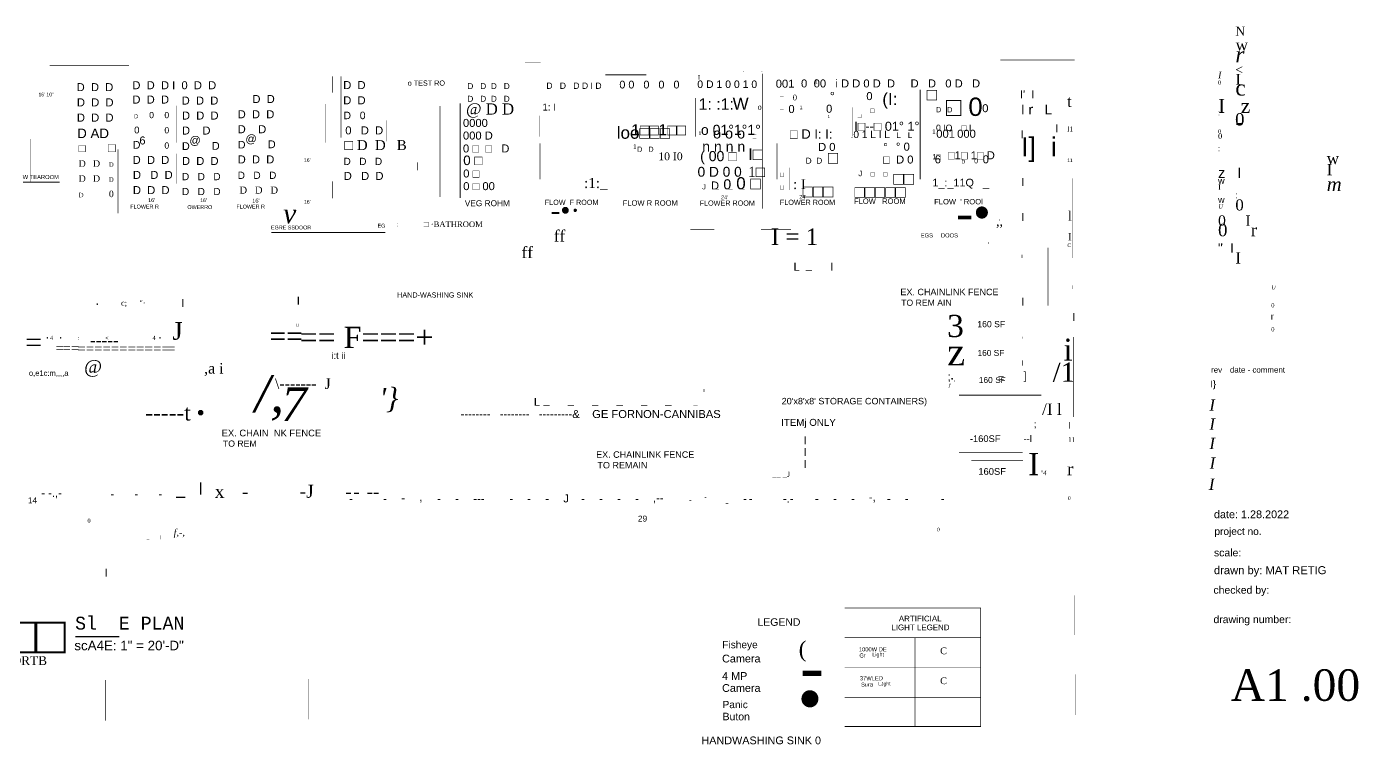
# Model space of a CAD drawing. Header units: millimetres. Extents: x 89 to 868, y 26 to 589.
# Drawn here: x 352 to 868, y 26 to 304 of the extents above; entities that cross this region are included whole.
import ezdxf

# ---------------------------------------------------------------- set-up
doc = ezdxf.new("R2010")
doc.units = ezdxf.units.MM
doc.layers.add('P', color=7, linetype='Continuous')
doc.layers.add('T', color=7, linetype='Continuous')

msp = doc.modelspace()

# ---------------------------------------------------------------- linework, layer by layer
at = {"layer": 'P'}
for points, const_width in [([(544.777, 289.895), (550.792, 289.895)], 0.094), ([(728.98, 290.989), (757.767, 290.989)], 0.282), ([(360.574, 288.819), (391.336, 288.819)], 0.282), ([(470.076, 278.289), (470.076, 284.674)], 0.188), ([(473.463, 260.879), (473.463, 284.674)], 0.188), ([(575.822, 285.238), (591.714, 285.238)], 0.376), ([(636.693, 233.398), (636.693, 285.715)], 0.282), ([(697.83, 244.687), (697.83, 279.506)], 0.376), ([(467.589, 258.992), (467.589, 273.95)], 0.188), ([(519.606, 237.455), (519.606, 274.144)], 0.376), ([(610.87, 261.25), (610.87, 276.313)], 0.188), ([(409.822, 258.992), (409.822, 273.297)], 0.094), ([(511.845, 237.913), (511.845, 273.103)], 0.282), ([(550.474, 261.25), (550.474, 269.346)], 0.188), ([(671.636, 261.444), (671.636, 272.627)], 0.188), ([(491.155, 261.444), (491.155, 267.547)], 0.094), ([(353.148, 243.47), (353.148, 260.315)], 0.188), ([(491.155, 259.468), (491.155, 261.444)], 0.094), ([(550.563, 244.687), (550.563, 258.71)], 0.188), ([(642.373, 244.687), (642.373, 258.71)], 0.188), ([(387.015, 231.616), (387.015, 256.364)], 0.188), ([(409.822, 243.011), (409.822, 254.67)], 0.094), ([(611.011, 244.687), (611.011, 257.387)], 0.094), ([(503.008, 248.179), (503.008, 251.284)], 0.188), ([(647.365, 240.559), (647.365, 249.202)], 0.094), ([(350.238, 243.664), (364.437, 243.664)], 0.376), ([(470.218, 237.367), (470.218, 243.946)], 0.282), ([(756.867, 214.313), (756.867, 245.163)], 0.188), ([(446.476, 224.084), (490.59, 224.084)], 0.376), ([(608.753, 225.213), (618.155, 225.213)], 0.188), ([(636.217, 225.319), (647.788, 225.319)], 0.282), ([(747.36, 195.774), (747.36, 218.264)], 0.282), ([(757.238, 152.682), (757.238, 183.638)], 0.188), ([(712.893, 161.114), (744.873, 161.114)], 0.282), ([(712.893, 138.994), (737.623, 138.994)], 0.282), ([(717.691, 135.89), (737.729, 135.89)], 0.282), ([(757.767, 68.121), (757.767, 83.538)], 0.188), ([(668.584, 78.652), (721.448, 78.652)], 0.188), ([(721.307, 32.561), (721.307, 78.74)], 0.282), ([(370.452, 67.504), (387.491, 67.504)], 0.47), ([(668.584, 67.169), (721.448, 67.169)], 0.188), ([(695.854, 32.561), (695.854, 67.275)], 0.188), ([(668.584, 55.704), (721.448, 55.704)], 0.188), ([(757.943, 37.165), (757.943, 52.881)], 0.188), ([(382.217, 34.996), (382.217, 50.712)], 0.188), ([(460.869, 35.56), (460.869, 51.188)], 0.188), ([(668.584, 44.027), (721.448, 44.027)], 0.188), ([(668.584, 32.738), (721.448, 32.738)], 0.376)]:
    msp.add_lwpolyline(points, dxfattribs=dict(at, const_width=const_width))

# ---------------------------------------------------------------- texts
at = {"layer": 'T', "attachment_point": 7}
for s, insert, char_height in [('{\\fTimes New Roman|b0|i0|c0|p18;N}', (820, 300.4), 3.5), ('{\\fTimes New Roman|b0|i0|c0|p18;w}', (820.1, 294.6), 4.4), ('{\\fTimes New Roman|b0|i1|c0|p18;r}', (820, 290.1), 6), ('{\\fTimes New Roman|b0|i0|c0|p18;I}', (611.7, 283.3), 1.8), ('{\\fTimes New Roman|b0|i0|c0|p18;-}', (629.1, 286.2), 1), ('{\\fTimes New Roman|b0|i0|c0|p18;-}', (636.2, 286.2), 1), ('{\\fTimes New Roman|b0|i1|c0|p18;I}', (813.3, 283.9), 2.6), ('{\\fTimes New Roman|b0|i0|c0|p18;I}', (820, 281.4), 4.2), ('{\\fTimes New Roman|b0|i0|c0|p18;<}', (820, 285.5), 3.4), ('{\\fArial|b0|i0|c0|p18;D  D  D}', (371, 278.9), 3.1), ('{\\fArial|b0|i0|c0|p18;D  D  D I  0  D  D}', (392.6, 279.6), 3.1), ('{\\fArial|b0|i0|c0|p18;D  D}', (474.3, 279.7), 3.1), ('{\\fArial|b0|i0|c0|p18;o TEST RO}', (499.3, 281), 2), ('{\\fArial|b0|i0|c0|p18;D   D  D   D}', (522.4, 279.7), 2.3), ('{\\fArial|b0|i0|c0|p18;D   D   D D I D}', (553, 279.8), 2.4), ('{\\fArial|b0|i0|c0|p18;0 0   0   0   0}', (581.3, 279.9), 3), ('{\\fArial|b0|i0|c0|p18;0 D 1 0 0 1 0}', (611.5, 280.1), 2.9), ('{\\fArial|b0|i0|c0|p18;001}', (641.9, 280.2), 3.1), ('{\\fArial|b0|i0|c0|p18;0}', (651.7, 280.3), 3.1), ('{\\fArial|b0|i0|c0|p18;00   i D D 0 D  D     D   D   0 D   D}', (656.6, 280.3), 3.1), ('{\\fTimes New Roman|b0|i0|c0|p18;1}', (656.8, 281.8), 1.8), ('{\\fArial|b0|i0|c0|p18;□}', (700.4, 275.3), 4.7), ("{\\fArial|b0|i0|c0|p18;I'  I}", (736.5, 276.1), 3.1), ('{\\fTimes New Roman|b0|i0|c0|p18;0}', (813.3, 281.4), 1.6), ('{\\fTimes New Roman|b0|i0|c0|p18;c}', (820, 277.1), 6), ("{\\fArial|b0|i0|c0|p18;16' 10''}", (356.2, 276.9), 1.4), ('{\\fArial|b0|i0|c0|p18;D  D  D}', (371.1, 273), 3.1), ('{\\fArial|b0|i0|c0|p18;D  D  D}', (392.6, 274.1), 3.1), ('{\\fArial|b0|i0|c0|p18;D  D  D}', (411.7, 273.7), 3.1), ('{\\fArial|b0|i0|c0|p18;D  D}', (439.1, 274.3), 3.1), ('{\\fArial|b0|i0|c0|p18;D  D}', (474.3, 273.8), 3.1), ('{\\fTimes New Roman|b0|i0|c0|p18;@ D D}', (521.9, 268.6), 4.3), ('{\\fArial|b0|i0|c0|p18;D   D  D   D}', (522.4, 274.8), 2.3), ('{\\fArial|b0|i0|c0|p18;1: I}', (551.5, 271.4), 2.7), ('{\\fArial|b0|i0|c0|p18;1: :1:}', (612, 271.7), 4.4), ('{\\fArial|b0|i0|c0|p18;W}', (625.2, 271.7), 4.7), ('{\\fArial|b0|i0|c0|p18;□}', (643.5, 275.3), 1.8), ('{\\fArial|b0|i0|c0|p18;0}', (646.8, 270.4), 3.1), ('{\\fTimes New Roman|b0|i0|c0|p18;0}', (648.5, 275.3), 2.2), ('{\\fArial|b0|i0|c0|p18;0}', (661.4, 270.5), 3.1), ('{\\fArial|b0|i0|c0|p18;°}', (662.9, 275.3), 3.3), ('{\\fArial|b0|i0|c0|p18;0}', (677, 275.4), 3.1), ('{\\fArial|b0|i0|c0|p18;(I:}', (683.2, 272.1), 4.7), ('{\\fArial|b0|i0|c0|p18;□ 0}', (707.8, 269.2), 7.1), ('{\\fArial|b0|i0|c0|p18;0}', (721.9, 270.7), 3.1), ('{\\fArial|b0|i0|c0|p18;I r   L}', (736.9, 269.9), 3.8), ('{\\fTimes New Roman|b0|i0|c0|p18;t}', (754.8, 272.7), 4.3), ('{\\fTimes New Roman|b0|i0|c0|p18;I   z}', (813.3, 270.5), 5.4), ('{\\fArial|b0|i0|c0|p18;D  D  D}', (371.1, 267.1), 3.1), ('{\\fArial|b0|i0|c0|p18;D}', (393.3, 268.4), 1.5), ('{\\fArial|b0|i0|c0|p18;0}', (399.1, 268.4), 2.4), ('{\\fArial|b0|i0|c0|p18;0}', (405, 268.4), 2.4), ('{\\fArial|b0|i0|c0|p18;D  D  D}', (411.8, 267.9), 3.1), ('{\\fArial|b0|i0|c0|p18;D  D  D}', (433.4, 268.4), 3.1), ('{\\fArial|b0|i0|c0|p18;D   0}', (474.4, 268), 2.9), ('{\\fArial|b0|i0|c0|p18;o}', (634.9, 271.7), 2), ('{\\fArial|b0|i0|c0|p18;□}', (643.5, 270.4), 1.8), ('{\\fArial|b0|i0|c0|p18;1}', (651.2, 271.9), 1.4), ('{\\fArial|b0|i0|c0|p18;1}', (662, 268.5), 1.1), ('{\\fArial|b0|i0|c0|p18;□}', (673.6, 268.5), 1.7), ('{\\fArial|b0|i0|c0|p18;□}', (678.6, 270.5), 1.8), ('{\\fArial|b0|i0|c0|p18;D   D}', (704, 270.7), 2), ('{\\fArial|b0|i0|c0|p18;:}', (813.3, 269.5), 2.1), ('{\\fTimes New Roman|b0|i0|c0|p18;0}', (819.9, 265.5), 4.8), ('{\\fArial|b0|i0|c0|p18;D AD}', (371.2, 260.7), 3.7), ('{\\fArial|b0|i0|c0|p18;0}', (393.3, 262.5), 2.6), ('{\\fArial|b0|i0|c0|p18;0}', (405, 262.5), 2.4), ('{\\fArial|b0|i0|c0|p18;D    D}', (411.8, 262.1), 3.1), ('{\\fArial|b0|i0|c0|p18;D    D}', (433.4, 262.6), 3.1), ('{\\fArial|b0|i0|c0|p18;0   D  D}', (475.1, 262.1), 3.1), ('{\\fArial|b0|i0|c0|p18;0000}', (520.7, 265), 3.1), ('{\\fArial|b0|i0|c0|p18;000 D}', (520.7, 260.1), 3.1), ('{\\fArial|b0|i0|c0|p18;loo□□□}', (580.3, 260.4), 4.7), ('{\\fArial|b0|i0|c0|p18;1□□1□□}', (585.9, 261.8), 4.3), ('{\\fArial|b0|i0|c0|p18;1}', (612, 262), 1.3), ('{\\fArial|b0|i0|c0|p18;o 01°1°1°}', (612.9, 261.9), 3.9), ('{\\fArial|b0|i0|c0|p18;o o o}', (617.6, 260.5), 4), ('{\\fArial|b0|i0|c0|p18;□ D I: I:}', (647.4, 260.5), 3.6), ('{\\fArial|b0|i0|c0|p18;.0 1 L I L}', (670.9, 260.7), 2.8), ('{\\fArial|b0|i0|c0|p18;I□--□ 01° 1°}', (672.3, 263.5), 3.5), ('{\\fTimes New Roman|b0|i0|c0|p18;1}', (702.5, 262.3), 1.8), ('{\\fArial|b0|i0|c0|p18;0 IO}', (704, 263.5), 2.4), ('{\\fArial|b0|i0|c0|p18;001}', (704.1, 260.8), 3.1), ('{\\fArial|b0|i0|c0|p18;000}', (712.2, 260.8), 3.1), ('{\\fArial|b0|i0|c0|p18;□ I}', (713.8, 263.5), 2.4), ('{\\fArial|b0|i0|c0|p18;I}', (736.8, 260.6), 3.1), ('{\\fArial|b0|i0|c0|p18;I}', (750.2, 262.9), 3.1), ('{\\fTimes New Roman|b0|i0|c0|p18;l1}', (754.8, 263.2), 2), ('{\\fTimes New Roman|b0|i0|c0|p18;0}', (813.3, 262.5), 1.6), ('{\\fTimes New Roman|b0|i0|c0|p18;-}', (820, 264), 6), ('{\\fTimes New Roman|b0|i0|c0|p18;□}', (383.1, 255.3), 3.3), ('{\\fArial|b0|i0|c0|p18;D}', (392.7, 256.6), 3), ('{\\fArial|b0|i0|c0|p18;6}', (395.3, 258.2), 3.1), ('{\\fArial|b0|i0|c0|p18;0}', (405, 256.6), 2.4), ('{\\fArial|b0|i0|c0|p18;D}', (411.8, 256.1), 3), ('{\\fArial|b0|i0|c0|p18;@}', (414.7, 257.7), 3.1), ('{\\fArial|b0|i0|c0|p18;D}', (423.4, 256.2), 3), ('{\\fArial|b0|i0|c0|p18;D}', (433.5, 256.7), 2.9), ('{\\fArial|b0|i0|c0|p18;@}', (436.4, 258.3), 3.1), ('{\\fArial|b0|i0|c0|p18;D}', (445.1, 256.8), 3), ('{\\fTimes New Roman|b0|i0|c0|p18;□ D  D   B}', (474.7, 256.1), 3.8), ('{\\fArial|b0|i0|c0|p18;0 □  □   D}', (520.7, 255.1), 3.1), ('{\\fTimes New Roman|b0|i0|c0|p18;1}', (586.6, 256.5), 1.8), ('{\\fArial|b0|i0|c0|p18;n n n n}', (613.4, 255.5), 3.9), ('{\\fArial|b0|i0|c0|p18;□}', (632.9, 260.5), 1.8), ('{\\fArial|b0|i0|c0|p18;D 0}', (658.3, 255.7), 3.1), ('{\\fArial|b0|i0|c0|p18;°}', (683.6, 255.7), 3.1), ('{\\fArial|b0|i0|c0|p18;° 0}', (688.5, 255.8), 3.1), ('{\\fArial|b0|i0|c0|p18;L   L}', (688.6, 260.7), 2.3), ('{\\fArial|b0|i0|c0|p18;I]  i}', (737, 251.4), 7.4), ('{\\fTimes New Roman|b0|i0|c0|p18;0}', (813.3, 260.4), 2.1), ('{\\fTimes New Roman|b0|i0|c0|p18;□}', (371.8, 255.3), 2.9), ('{\\fArial|b0|i0|c0|p18;D  D  D}', (392.7, 250.7), 3.1), ('{\\fArial|b0|i0|c0|p18;D  D  D}', (411.8, 250.3), 3.1), ('{\\fArial|b0|i0|c0|p18;D  D  D}', (433.4, 250.9), 3.1), ("{\\fArial|b0|i0|c0|p18;16'}", (459.1, 251.5), 1.4), ('{\\fArial|b0|i0|c0|p18;D   D   D}', (474.4, 250.3), 2.8), ('{\\fArial|b0|i0|c0|p18;0 □}', (520.8, 250.2), 3.7), ('{\\fArial|b0|i0|c0|p18;D   D}', (588.2, 255.4), 2), ('{\\fTimes New Roman|b0|i0|c0|p18;10 I0}', (596.4, 252.1), 3), ('{\\fArial|b0|i0|c0|p18;( 00 □}', (612.6, 250.6), 3.9), ('{\\fArial|b0|i0|c0|p18;I□}', (631.2, 252.2), 4.6), ('{\\fArial|b0|i0|c0|p18;D  D}', (653.5, 250.8), 2.3), ('{\\fArial|b0|i0|c0|p18;□}', (662.1, 250.8), 4.7), ('{\\fArial|b0|i0|c0|p18;□  D 0}', (683.5, 250.8), 3.1), ('{\\fArial|b0|i0|c0|p18;1□}', (702.6, 252.5), 2), ('{\\fArial|b0|i0|c0|p18;6}', (703.5, 250.9), 3.1), ('{\\fArial|b0|i0|c0|p18;□1□ 1□ D}', (708.6, 252.5), 3.1), ('{\\fArial|b0|i0|c0|p18;0}', (722.1, 250.9), 3.1), ('{\\fArial|b0|i0|c0|p18;:}', (813.3, 255.6), 2.1), ('{\\fTimes New Roman|b0|i0|c0|p18;w}', (855.4, 250.6), 4.4), ('{\\fTimes New Roman|b0|i0|c0|p18;D   D}', (371.8, 249.6), 2.5), ('{\\fTimes New Roman|b0|i0|c0|p18;D}', (383.5, 249.6), 1.7), ('{\\fArial|b0|i0|c0|p18;D   D  D}', (392.8, 244.9), 3.1), ('{\\fArial|b0|i0|c0|p18;D   D   D}', (433.4, 244.9), 2.8), ('{\\fArial|b0|i0|c0|p18;0 □}', (520.8, 245.4), 3.1), ('{\\fArial|b0|i0|c0|p18;0 D 0 0}', (611.6, 245.7), 3.8), ('{\\fTimes New Roman|b0|i0|c0|p18;1□}', (631.2, 245.7), 3.9), ('{\\fArial|b0|i0|c0|p18;J}', (673.9, 245.9), 2.2), ('{\\fArial|b0|i0|c0|p18;D}', (713.9, 250.9), 1.4), ('{\\fArial|b0|i0|c0|p18;0}', (718.8, 250.9), 1.9), ('{\\fArial|b0|i0|c0|p18;11}', (754.9, 251.5), 1.3), ('{\\fArial|b0|i0|c0|p18;z   I}', (813.3, 245.3), 4), ('{\\fTimes New Roman|b0|i0|c0|p18;I}', (855.4, 246.3), 4.4), ('{\\fArial|b0|i0|c0|p18;W TEAROOM}', (350.1, 244.8), 1.6), ('{\\fTimes New Roman|b0|i0|c0|p18;D   D}', (371.8, 243.8), 2.5), ('{\\fTimes New Roman|b0|i0|c0|p18;D}', (383.5, 243.8), 1.7), ('{\\fArial|b0|i0|c0|p18;D   D   D}', (411.8, 244.4), 2.8), ('{\\fArial|b0|i0|c0|p18;D   D  D}', (474.5, 244.5), 3.1), ('{\\fArial|b0|i0|c0|p18;0 □ 00}', (520.8, 240.5), 3.1), ('{\\fTimes New Roman|b0|i0|c0|p18;:1:_}', (567.6, 240.6), 3.9), ('{\\fArial|b0|i0|c0|p18;J}', (613.4, 240.8), 2), ('{\\fArial|b0|i0|c0|p18;D}', (616.8, 240.8), 3.1), ('{\\fArial|b0|i0|c0|p18;0}', (621.6, 240.8), 3.9), ('{\\fArial|b0|i0|c0|p18;0 □}', (626.6, 240.8), 4.7), ('{\\fArial|b0|i0|c0|p18;□}', (643.6, 245.8), 1.8), ('{\\fTimes New Roman|b0|i0|c0|p18;: I}', (648.6, 240.9), 3.8), ('{\\fArial|b0|i0|c0|p18;□}', (678.7, 245.9), 1.8), ('{\\fArial|b0|i0|c0|p18;□}', (683.6, 245.9), 1.8), ('{\\fArial|b0|i0|c0|p18;□□}', (687.5, 242.7), 4.7), ('{\\fArial|b0|i0|c0|p18;1_:_11Q}', (702.6, 241.1), 3), ('{\\fArial|b0|i0|c0|p18;I}', (737, 242.2), 3.1), ('{\\fArial|b0|i0|c0|p18;w}', (813.3, 242.9), 2.5), ('{\\fTimes New Roman|b0|i0|c0|p18;I}', (813.3, 240.7), 2.1), ('{\\fTimes New Roman|b0|i1|c0|p18;m}', (855.4, 240.2), 5.3), ('{\\fTimes New Roman|b0|i0|c0|p18;D}', (371.8, 237.8), 1.7), ('{\\fTimes New Roman|b0|i0|c0|p18;0}', (383.5, 237.8), 2.5), ('{\\fArial|b0|i0|c0|p18;D  D  D}', (392.8, 239), 3.1), ("{\\fArial|b0|i0|c0|p18;16'}", (398.7, 235.9), 1.5), ('{\\fArial|b0|i0|c0|p18;D   D   D}', (411.8, 238.6), 2.8), ('{\\fTimes New Roman|b0|i0|c0|p18;D   D   D}', (434.1, 239.2), 2.7), ('{\\fArial|b0|i0|c0|p18;_}', (617.9, 240.8), 2.6), ("{\\fArial|b0|i0|c0|p18;24'}", (620.7, 237), 1.5), ('{\\fArial|b0|i0|c0|p18;_}', (623.2, 240.8), 2.5), ('{\\fArial|b0|i0|c0|p18;_}', (627.8, 240.8), 2.6), ('{\\fArial|b0|i0|c0|p18;□}', (643.6, 240.9), 1.8), ("{\\fArial|b0|i0|c0|p18;24'}", (651, 237.2), 1.5), ('{\\fArial|b0|i0|c0|p18;□□□}', (652.3, 237.8), 4.7), ('{\\fArial|b0|i0|c0|p18;□□□□□}', (672.4, 237.6), 4.7), ('{\\fArial|b0|i0|c0|p18;_}', (722.2, 241.1), 3.1), ('{\\fArial|b0|i0|c0|p18;w}', (813.3, 235.6), 2.5), ('{\\fArial|b0|i0|c0|p18;:}', (820, 237.4), 2.5), ('{\\fArial|b0|i0|c0|p18;FLOWER R}', (391.8, 233.4), 1.5), ('{\\fArial|b0|i0|c0|p18;OWERRO}', (413.9, 233.2), 1.5), ("{\\fArial|b0|i0|c0|p18;16'}", (418.9, 235.9), 1.4), ('{\\fArial|b0|i0|c0|p18;FLOWER R}', (432.9, 233.4), 1.5), ("{\\fTimes New Roman|b0|i0|c0|p18;16'}", (439, 235.6), 1.6), ('{\\fTimes New Roman|b0|i1|c0|p18;v}', (451, 227.6), 7.6), ("{\\fArial|b0|i0|c0|p18;16'}", (459.1, 235.3), 1.4), ('{\\fArial|b0|i0|c0|p18;VEG ROHM}', (521.4, 234.3), 2.3), ('{\\fArial|b0|i0|c0|p18;FLOW  F ROOM}', (552.4, 234.8), 2), ('{\\fTimes New Roman|b0|i0|c0|p18;-•·}', (554.7, 229), 7.4), ('{\\fArial|b0|i0|c0|p18;FLOW R ROOM}', (582.6, 234.5), 2.1), ('{\\fArial|b0|i0|c0|p18;FLOWER ROOM}', (612.4, 234.5), 2), ('{\\fArial|b0|i0|c0|p18;FLOWER ROOM}', (643.5, 234.8), 2), ('{\\fArial|b0|i0|c0|p18;FLOW   ROOM}', (672.2, 235.2), 2.1), ("{\\fArial|b0|i0|c0|p18;FLOW  ' ROOl}", (703.3, 235), 2.1), ('{\\fTimes New Roman|b0|i0|c0|p18;-•}', (711.8, 225.3), 13), ('{\\fTimes New Roman|b0|i0|c0|p18;l}', (755.1, 228.7), 3.7), ('{\\fTimes New Roman|b0|i1|c0|p18;U}', (813.4, 233.4), 1.6), ('{\\fTimes New Roman|b0|i0|c0|p18;0}', (820, 232.6), 4.3), ('{\\fArial|b0|i0|c0|p18;EG}', (487.6, 226), 1.5), ('{\\fArial|b0|i0|c0|p18;;}', (494.9, 226.3), 1.6), ('{\\fTimes New Roman|b0|i0|c0|p18;□ ·BATHROOM}', (505.4, 226.2), 2.2), ('{\\fTimes New Roman|b0|i0|c0|p18;,,}', (727.3, 225.9), 3.5), ('{\\fTimes New Roman|b0|i0|c0|p18;I}', (728.4, 228.6), 0.8), ('{\\fArial|b0|i0|c0|p18;I}', (737, 228.6), 3.1), ('{\\fTimes New Roman|b0|i0|c0|p18;0     I}', (813.3, 226.7), 4), ('{\\fTimes New Roman|b0|i0|c0|p18;0     r}', (813.3, 222.6), 4.8), ('{\\fArial|b0|i0|c0|p18;EGRE SSDOOR}', (446.3, 225.3), 1.5), ('{\\fTimes New Roman|b0|i0|c0|p18;ff}', (555.9, 220.6), 4.4), ('{\\fTimes New Roman|b0|i0|c0|p18;I = 1}', (640, 219.3), 6.4), ('{\\fArial|b0|i0|c0|p18;EGS     DOOS}', (698.1, 222.2), 1.6), ('{\\fTimes New Roman|b0|i0|c0|p18;I}', (755.1, 221.1), 2.9), ('{\\fTimes New Roman|b0|i0|c0|p18;ff}', (543.4, 214.2), 4.4), ("{\\fArial|b0|i0|c0|p18;'}", (724.2, 218.7), 1.6), ('{\\fTimes New Roman|b0|i0|c0|p18;C}', (754.9, 218.5), 1.4), ('{\\fArial|b0|i0|c0|p18;"  I}', (813.3, 216.3), 3.7), ('{\\fArial|b0|i0|c0|p18;L}', (648.8, 209.3), 3.1), ('{\\fArial|b0|i0|c0|p18;I}', (663, 209.3), 3.1), ('{\\fTimes New Roman|b0|i0|c0|p18;I}', (737, 214.4), 1.2), ('{\\fTimes New Roman|b0|i0|c0|p18;I}', (820, 212.1), 4.4), ('{\\fArial|b0|i0|c0|p18;_}', (653.5, 209.3), 3.1), ('{\\fArial|b0|i0|c0|p18;EX. CHAINLINK FENCE}', (690.2, 199.8), 2.5), ('{\\fArial|b0|i0|c0|p18;I}', (756.6, 202.2), 1.4), ('{\\fTimes New Roman|b0|i1|c0|p18;U}', (833.9, 202.1), 1.6), ('{\\fArial|b0|i0|c0|p18;•}', (378.6, 195.6), 1.6), ('{\\fTimes New Roman|b0|i0|c0|p18;c;      "·}', (388.2, 195.3), 2.1), ('{\\fArial|b0|i0|c0|p18;I}', (411.6, 195.3), 3.1), ('{\\fArial|b0|i0|c0|p18;I}', (456.3, 196.2), 3.1), ('{\\fArial|b0|i0|c0|p18;HAND-WASHING SINK}', (495.2, 198.9), 2), ('{\\fArial|b0|i0|c0|p18;TO REM AIN}', (690.5, 195.7), 2.4), ('{\\fArial|b0|i0|c0|p18;I}', (737, 195.8), 3.1), ('{\\fArial|b0|i0|c0|p18;0}', (833.9, 195.1), 1.6), ('{\\fTimes New Roman|b0|i0|c0|p18;3}', (708.3, 183.5), 8.6), ('{\\fArial|b0|i0|c0|p18;I}', (756.8, 189.9), 3.1), ('{\\fArial|b0|i0|c0|p18;r}', (833.7, 190.3), 2.6), ('{\\fTimes New Roman|b0|i0|c0|p18;J}', (408.1, 182.5), 6.8), ('{\\fTimes New Roman|b0|i0|c0|p18;II}', (456.1, 187.8), 1), ('{\\fTimes New Roman|b0|i0|c0|p18;== F===+}', (457.4, 179.4), 8.2), ('{\\fArial|b0|i0|c0|p18;160 SF}', (720, 187.4), 2.4), ('{\\fArial|b0|i0|c0|p18;0}', (833.9, 185.8), 1.6), ('{\\fTimes New Roman|b0|i0|c0|p18;=}', (351.1, 177.7), 7.6), ('{\\fTimes New Roman|b0|i0|c0|p18;• 4}', (359.2, 182.5), 1.6), ('{\\fTimes New Roman|b0|i0|c0|p18;•}', (364.4, 182.5), 1.6), ('{\\fTimes New Roman|b0|i1|c0|p18;:}', (371.3, 182.5), 1.6), ('{\\fTimes New Roman|b0|i0|c0|p18;-----}', (376.2, 180.2), 4.4), ('{\\fArial|b0|i0|c0|p18;<}', (382.1, 182.5), 1.6), ('{\\fTimes New Roman|b0|i0|c0|p18;4  •}', (400.4, 182.5), 1.6), ('{\\fTimes New Roman|b0|i0|c0|p18;==}', (445.7, 180.1), 7.6), ('{\\fTimes New Roman|b0|i0|c0|p18;I}', (737.3, 183), 0.8), ('{\\fTimes New Roman|b0|i0|c0|p18;i}', (753.4, 174.5), 8.5), ('{\\fTimes New Roman|b0|i0|c0|p18;=}', (362.8, 177.5), 3.7), ('{\\fTimes New Roman|b0|i0|c0|p18;==}', (365.5, 177.5), 3.8), ('{\\fTimes New Roman|b0|i0|c0|p18;=========}', (371.3, 177.3), 3.8), ('{\\fTimes New Roman|b0|i0|c0|p18;===}', (397.4, 177.3), 3.8), ('{\\fTimes New Roman|b0|i0|c0|p18;=}', (406, 177.3), 3.8), ('{\\fArial|b0|i0|c0|p18;i:t ii}', (469.7, 175.1), 2.6), ('{\\fTimes New Roman|b0|i0|c0|p18;z}', (708.3, 172.6), 10.4), ('{\\fArial|b0|i0|c0|p18;160 SF}', (720.1, 176.3), 2.3), ('{\\fArial|b0|i0|c0|p18;o,e1c:m,,,,a}', (352.5, 168.2), 2.1), ('{\\fTimes New Roman|b0|i0|c0|p18;@}', (373.9, 168.2), 5), ('{\\fTimes New Roman|b0|i0|c0|p18;,a i}', (420.4, 168.5), 4.1), ('{\\fArial|b0|i0|c0|p18;I}', (737, 172.5), 2.1), ('{\\fArial|b0|i0|c0|p18;]}', (737.9, 166.2), 3.1), ('{\\fTimes New Roman|b0|i0|c0|p18;/1}', (749.2, 166.2), 7.4), ('{\\fArial|b0|i0|c0|p18;rev}', (810.6, 169.8), 2.2), ('{\\fArial|b0|i0|c0|p18;date - comment}', (817.9, 169.8), 2.2), ('{\\fTimes New Roman|b0|i1|c0|p18;/,}', (440, 151.2), 14.3), ('{\\fTimes New Roman|b0|i0|c0|p18;\\-------  J}', (447.8, 163.5), 4.1), ('{\\fArial|b0|i0|c0|p18;;}', (708.5, 166.2), 3.1), ("{\\fArial|b0|i0|c0|p18;/'}", (708.9, 163.9), 1.6), ('{\\fTimes New Roman|b0|i0|c0|p18;•.}', (709.7, 166.4), 2), ('{\\fArial|b0|i0|c0|p18;160}', (720.6, 165.8), 2.3), ('{\\fArial|b0|i0|c0|p18;SF}', (727, 165.8), 2.2), ('{\\fArial|b0|i0|c0|p18;=}', (727.9, 166.2), 3.1), ('{\\fArial|b0|i0|c0|p18;I\\}', (810.3, 163.4), 2.6), ('{\\fTimes New Roman|b0|i1|c0|p18;7}', (450.3, 151.1), 13.1), ("{\\fTimes New Roman|b0|i1|c0|p18;'\\}", (488.4, 154.5), 7.8), ('{\\fArial|b0|i0|c0|p18;L}', (548.2, 157), 3), ('{\\fTimes New Roman|b0|i0|c0|p18;I}', (613.8, 162.3), 1.2), ("{\\fArial|b0|i0|c0|p18;20'x8'x8' STORAGE CONTAINERS)}", (644.2, 156.8), 2.5), ('{\\fTimes New Roman|b0|i0|c0|p18;-----t •}', (397.6, 151.2), 6), ('{\\fArial|b0|i0|c0|p18;--------   --------   ---------&    GE FORNON-CANNIBAS}', (519.8, 152.2), 3.1), ('{\\fArial|b0|i0|c0|p18;_}', (551.9, 157), 3.1), ('{\\fArial|b0|i0|c0|p18;_}', (561.3, 157), 3.1), ('{\\fArial|b0|i0|c0|p18;_}', (570.7, 157), 3.1), ('{\\fArial|b0|i0|c0|p18;_}', (580.2, 157), 3.1), ('{\\fArial|b0|i0|c0|p18;_}', (589.7, 157), 3.1), ('{\\fArial|b0|i0|c0|p18;_}', (599.1, 157), 3.1), ('{\\fTimes New Roman|b0|i0|c0|p18;_}', (610, 157), 2.1), ('{\\fTimes New Roman|b0|i0|c0|p18;/I l}', (745.1, 153.4), 4.4), ('{\\fTimes New Roman|b0|i1|c0|p18;I}', (809.9, 155.1), 4.4), ('{\\fArial|b0|i0|c0|p18;ITEMj ONLY}', (644, 148.4), 2.7), ('{\\fArial|b0|i0|c0|p18;;}', (741.9, 148.1), 2.6), ('{\\fArial|b0|i0|c0|p18;I}', (755.3, 148.1), 2.6), ('{\\fTimes New Roman|b0|i1|c0|p18;I}', (809.9, 147.7), 4.4), ('{\\fArial|b0|i0|c0|p18;EX. CHAIN  NK FENCE}', (427.2, 145.1), 2.6), ('{\\fArial|b0|i0|c0|p18;I}', (652.7, 142.1), 3.1), ('{\\fArial|b0|i0|c0|p18;-160SF}', (717.1, 142.9), 2.6), ('{\\fArial|b0|i0|c0|p18;--l}', (737.9, 142.9), 2.6), ('{\\fTimes New Roman|b0|i0|c0|p18;11}', (755.1, 142.9), 1.9), ('{\\fTimes New Roman|b0|i1|c0|p18;I}', (809.9, 140.2), 4.4), ('{\\fArial|b0|i0|c0|p18;TO REM}', (427.7, 141.1), 2.4), ('{\\fArial|b0|i0|c0|p18;EX. CHAINLINK FENCE}', (572.3, 136.8), 2.5), ('{\\fArial|b0|i0|c0|p18;I}', (652.7, 137.5), 3.1), ('{\\fArial|b0|i0|c0|p18;TO REMAIN}', (572.8, 132.7), 2.5), ('{\\fArial|b0|i0|c0|p18;I}', (652.7, 132.9), 3.1), ('{\\fTimes New Roman|b0|i0|c0|p18;I}', (739.7, 130.1), 8.6), ('{\\fTimes New Roman|b0|i1|c0|p18;I}', (810, 132.6), 4.4), ('{\\fTimes New Roman|b0|i0|c0|p18;__ _J}', (640.6, 129), 2.1), ('{\\fArial|b0|i0|c0|p18;160SF}', (720.4, 130.2), 2.6), ('{\\fTimes New Roman|b0|i1|c0|p18;"4}', (744.3, 130.1), 1.8), ('{\\fTimes New Roman|b0|i0|c0|p18;r}', (754.8, 130.1), 4.8), ('{\\fArial|b0|i0|c0|p18;_   l}', (409.6, 121.3), 4.5), ('{\\fTimes New Roman|b0|i0|c0|p18;x}', (424.5, 121.3), 5), ('{\\fTimes New Roman|b0|i0|c0|p18;-J}', (457.4, 121.3), 5), ('{\\fTimes New Roman|b0|i1|c0|p18;I}', (809.7, 124.4), 4.4), ('{\\fArial|b0|i0|c0|p18;14}', (352.1, 119.2), 2.3), ('{\\fArial|b0|i0|c0|p18;- -.,-}', (357.3, 121.1), 3.1), ('{\\fArial|b0|i0|c0|p18;-}', (384.1, 121.3), 3.1), ('{\\fArial|b0|i0|c0|p18;-}', (393.4, 121.3), 3.1), ('{\\fArial|b0|i0|c0|p18;-}', (402.7, 121.3), 3.1), ('{\\fTimes New Roman|b0|i0|c0|p18;-}', (435, 121.3), 5), ('{\\fTimes New Roman|b0|i0|c0|p18;-}', (475.1, 121.3), 5), ('{\\fArial|b0|i0|c0|p18;-}', (476.6, 119.5), 3.1), ('{\\fTimes New Roman|b0|i0|c0|p18;-}', (478.2, 121.3), 5), ('{\\fTimes New Roman|b0|i0|c0|p18;--}', (483.3, 121.3), 5), ('{\\fArial|b0|i0|c0|p18;-}', (489.8, 119.5), 3.1), ('{\\fArial|b0|i0|c0|p18;-}', (496.8, 119.7), 3.1), ('{\\fArial|b0|i0|c0|p18;,}', (503.8, 119.5), 3.1), ('{\\fArial|b0|i0|c0|p18;-}', (510.7, 119.5), 3.1), ('{\\fArial|b0|i0|c0|p18;-}', (517.7, 119.5), 3.1), ('{\\fArial|b0|i0|c0|p18;---}', (524.7, 119.5), 3.1), ('{\\fArial|b0|i0|c0|p18;-}', (538.7, 119.5), 3.1), ('{\\fArial|b0|i0|c0|p18;-}', (545.6, 119.5), 3.1), ('{\\fArial|b0|i0|c0|p18;-}', (552.6, 119.5), 3.1), ('{\\fArial|b0|i0|c0|p18;J}', (559.6, 119.5), 3.1), ('{\\fArial|b0|i0|c0|p18;-}', (566.5, 119.5), 3.1), ('{\\fArial|b0|i0|c0|p18;-}', (573.5, 119.5), 3.1), ('{\\fArial|b0|i0|c0|p18;-}', (580.4, 119.5), 3.1), ('{\\fArial|b0|i0|c0|p18;-}', (587.4, 119.5), 3.1), ('{\\fArial|b0|i0|c0|p18;,--}', (594.3, 119.2), 3.1), ('{\\fArial|b0|i0|c0|p18;-}', (608.3, 119.5), 2.1), ('{\\fArial|b0|i0|c0|p18;-}', (614.2, 120.7), 2.1), ('{\\fArial|b0|i0|c0|p18;-}', (622.3, 118), 3.1), ('{\\fArial|b0|i0|c0|p18;-}', (629.3, 119.5), 3.1), ('{\\fArial|b0|i0|c0|p18;-}', (631.5, 119.5), 3.1), ('{\\fArial|b0|i0|c0|p18;-.-}', (644.7, 119.5), 3.1), ('{\\fArial|b0|i0|c0|p18;-}', (657.1, 119.5), 3.1), ('{\\fArial|b0|i0|c0|p18;-}', (664.1, 119.5), 3.1), ('{\\fArial|b0|i0|c0|p18;-}', (671.1, 119.5), 3.1), ('{\\fArial|b0|i0|c0|p18;-,}', (678, 119.5), 3.1), ('{\\fArial|b0|i0|c0|p18;-}', (685, 119.5), 3.1), ('{\\fArial|b0|i0|c0|p18;-}', (691.9, 119.5), 3.1), ('{\\fArial|b0|i0|c0|p18;-}', (705.9, 119.5), 3.1), ('{\\fTimes New Roman|b0|i0|c0|p18;0}', (755.1, 120.5), 1.4), ('{\\fArial|b0|i0|c0|p18;29}', (588.5, 112.1), 2.3), ('{\\fArial|b0|i0|c0|p18;date: 1.28.2022}', (811.7, 113.4), 3), ('{\\fTimes New Roman|b0|i0|c0|p18;0}', (375.2, 111.6), 1.6), ('{\\fTimes New Roman|b0|i1|c0|p18;f,-,}', (408.6, 105.8), 2.6), ('{\\fTimes New Roman|b0|i0|c0|p18;0}', (704.4, 108.3), 1.4), ('{\\fArial|b0|i0|c0|p18;project no.}', (811.9, 106.1), 2.8), ('{\\fTimes New Roman|b0|i0|c0|p18;_}', (398.2, 105), 1.2), ('{\\fTimes New Roman|b0|i0|c0|p18;)}', (403.2, 105.2), 1.2), ('{\\fArial|b0|i0|c0|p18;scale:}', (811.7, 98.6), 2.9), ('{\\fArial|b0|i0|c0|p18;I}', (381.8, 90.8), 3.1), ('{\\fArial|b0|i0|c0|p18;drawn by: MAT RETIG}', (811.7, 90.8), 3.1), ('{\\fArial|b0|i0|c0|p18;checked by:}', (811.5, 83.3), 2.9), ('{\\fTimes New Roman|b0|i0|c0|p18;□}', (343.6, 61.1), 13.4), ('{\\fTimes New Roman|b0|i0|c0|p18;□}', (354.6, 61.1), 13.4), ('{\\fLucida Console|b0|i0|c0|p18;Sl  E PLAN}', (370.4, 70.2), 5), ('{\\fArial|b0|i0|c0|p18;LEGEND}', (634.8, 71.7), 2.9), ('{\\fArial|b0|i0|c0|p18;LIGHT LEGEND}', (686.7, 70), 2.2), ('{\\fArial|b0|i0|c0|p18;ARTIFICIAL}', (689.6, 73.4), 2.2), ('{\\fArial|b0|i0|c0|p18;drawing number:}', (811.5, 71.9), 2.9), ('{\\fArial|b0|i0|c0|p18;scA4E: 1" = 20\'-D"}', (370.1, 62.2), 3.7), ('{\\fArial|b0|i0|c0|p18;Fisheye}', (621.2, 62.2), 2.8), ('{\\fTimes New Roman|b0|i0|c0|p18;(}', (650.8, 57.8), 6), ('{\\fArial|b0|i0|c0|p18;1000W DE}', (674.1, 61.8), 1.6), ('{\\fTimes New Roman|b0|i0|c0|p18;C}', (705.6, 60.7), 2.6), ('{\\fTimes New Roman|b0|i0|c0|p18;IORTB}', (344.1, 56.5), 3.4), ('{\\fArial|b0|i0|c0|p18;Camera}', (621.1, 57.5), 3), ('{\\fArial|b0|i0|c0|p18;G}', (674.3, 59.4), 1.6), ('{\\fArial|b0|i0|c0|p18;r}', (675.9, 59.4), 1.6), ('{\\fArial|b0|i0|c0|p18;Light}', (679.3, 59.4), 1.5), ('{\\fArial|b0|i0|c0|p18;4 MP}', (621.1, 50.8), 3), ('{\\fTimes New Roman|b0|i0|c0|p18;-}', (651.3, 46.7), 18.3), ('{\\fArial|b0|i0|c0|p18;37WLED}', (674.5, 50.6), 1.6), ('{\\fTimes New Roman|b0|i0|c0|p18;C}', (705.6, 49.1), 2.6), ('{\\fTimes New Roman|b0|i0|c0|p18;A1 .00}', (818.2, 42.4), 12.2), ('{\\fArial|b0|i0|c0|p18;Camera}', (621.1, 46.1), 3), ('{\\fTimes New Roman|b0|i0|c0|p18;•}', (650.3, 34.2), 18.3), ('{\\fArial|b0|i0|c0|p18;Sur}', (675, 48.2), 1.5), ('{\\fArial|b0|i0|c0|p18;a}', (678.4, 48.2), 1.6), ('{\\fArial|b0|i0|c0|p18;LJght}', (681.6, 48.2), 1.4), ('{\\fArial|b0|i0|c0|p18;Panic}', (621.3, 39.8), 2.8), ('{\\fArial|b0|i0|c0|p18;Buton}', (621.3, 35.1), 2.9), ('{\\fArial|b0|i0|c0|p18;HANDWASHING SINK 0}', (613.1, 25.8), 3)]:
    msp.add_mtext(s, dxfattribs=dict(at, insert=insert, char_height=char_height))

doc.saveas('drawing.dxf')
